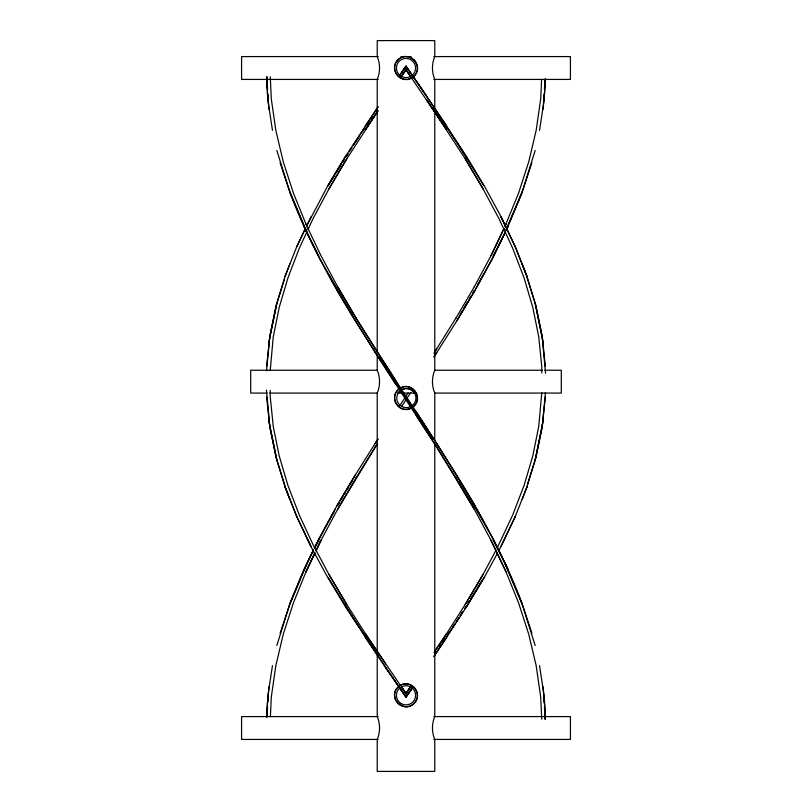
<?xml version="1.0" encoding="UTF-8"?>
<svg xmlns="http://www.w3.org/2000/svg" width="812" height="812" viewBox="0 0 812 812"><rect width="100%" height="100%" fill="white"/><g stroke="black" fill="none" stroke-linecap="round" stroke-linejoin="round"><path stroke-width="1.22" d="M541.777 392.856L538.742 426.462L532.804 455.857L524.126 485.292L512.636 515.163L497.198 547.978M541.777 372.941L541.777 366.719L538.742 336.848L532.804 307.454L524.126 278.019L512.636 248.147L498.974 218.651L482.998 188.78L465.306 158.908L483.211 189.074M266.529 370.81L269.757 336.371L275.918 306.5L285.134 276.192M545.471 392.5L542.243 426.939L536.082 456.811L526.866 487.119M270.396 716.691L271.309 697.051L275.836 665.627L283.276 634.192L293.457 602.768L306.012 571.78L314.548 553.814M541.604 79.322L540.701 98.962L536.164 130.387L528.734 161.821L518.543 193.246L504.922 226.477M266.752 716.966L267.818 696.107L272.456 665.627M545.248 79.048L544.182 99.906L539.533 130.387M266.772 716.864L267.818 697.051M544.182 98.962L545.228 79.15M266.925 716.763L267.574 706.755M267.899 701.761L268.873 686.759M543.126 109.255L544.101 94.253M544.426 89.259L545.075 79.251M266.64 366.242L269.757 337.325L276.831 303.241L284.606 278.749M527.394 484.561L535.169 460.069L542.243 425.985L545.349 397.068M268.873 342.451L276.831 303.241M535.169 460.069L543.126 420.86M276.831 645.51L289.752 604.26L303.079 572.47M535.169 150.504L522.248 191.754L508.921 223.544M280.099 633.248L290.686 601.377L303.688 569.953L313.523 549.744M531.911 162.765L521.314 194.636L506.12 230.547M289.752 264.032L284.971 276.628L296.887 246.32M522.248 499.278L527.029 486.682L515.112 516.99M289.752 604.26L307.139 563.01L313.28 550.912M506.312 229.573L522.248 191.754M303.556 571.333L312.853 551.307M506.201 229.877L508.444 224.68M306.824 232.059L299.364 248.147L288.027 277.582L279.196 307.454L273.258 336.848L270.223 370.455M307.89 229.766L313.026 218.651L329.002 188.78L346.694 158.908L328.789 189.074M305.576 228.121L296.745 246.757L305.82 227.512M306.743 225.736L327.551 186.202L345.567 156.33M316.152 550.455L320.953 540.345L315.959 550.83M314.894 553.073L305.799 572.155L315.005 552.85M474.35 286.717L491.047 255.668L503.856 228.72M316.081 550.577L320.953 540.345M491.047 255.668L504.059 228.345M505.115 226.132L506.201 223.858M307.139 224.833L310.945 216.885M501.055 546.425L515.255 516.554L498.923 550.556M314.264 548.242L318.984 538.518M505.399 231.988L492.833 257.871L475.639 289.295L456.882 320.73M506.394 229.837L508.444 225.624L506.252 230.111M314.498 547.948L335.529 508.627M505.165 232.354L493.128 257.049L475.873 288.483M314.965 547.613L318.872 539.909M493.128 256.105L504.861 233.003M496.01 550.191L482.998 574.531L465.306 604.402L483.211 574.236M320.781 540.731L337.65 509.297M497.117 553.875L484.459 577.109L466.423 606.98M319.167 538.143L336.361 506.718L355.118 475.284M328.322 521.761L334.047 511.986M337.863 505.47L339.771 502.222M341.05 500.05L342.958 496.792M344.227 494.62L345.496 492.448M346.775 490.275L348.683 487.017M349.952 484.845L352.499 480.511M356.062 477.872L337.467 509.591L375.499 446.732L355.768 478.339M455.938 318.142L474.533 286.423M460.14 314.417L462.048 311.169M463.317 308.996L467.773 301.394M469.042 299.222L470.95 295.964M472.858 292.706L474.137 290.544M477.953 284.027L483.678 274.253M336.554 506.424L355.26 475M475.446 289.59L456.74 321.014L434.085 356.823M327.764 185.907L345.739 156.036L378.321 106.595M484.246 577.403L466.261 607.274L433.679 656.715M346.663 155.965L347.962 153.844M349.901 150.667L351.85 147.48L349.231 151.712M398.154 393.079L399.961 390.917M462.099 612.644L460.15 615.831L462.769 611.598M328.322 185.623L334.859 175.027M336.168 172.905L341.395 164.43M342.694 162.309L344.004 160.197M345.963 157.01L347.922 153.833M464.728 608.411L466.037 606.3M467.996 603.113L469.306 601.002M470.605 598.88L475.832 590.405M477.141 588.284L482.369 579.809M456.08 317.857L433.892 353.291M355.423 474.817L375.093 443.565M346.531 159.203L377.996 110.787M446.407 633.979L465.469 604.108M364.811 127.271L353.179 145.358L359.401 136.101M447.189 636.04L454.72 624.337M456.08 622.205L458.821 617.952M375.398 446.915L377.438 443.768M375.296 443.322L378.006 439.14M434.664 352.185L436.704 349.038M375.296 446.976L377.336 443.829M433.984 356.884L436.704 352.692M375.195 443.382L377.915 439.19M399.808 405.614L408.06 393.038M401.879 406.122L406 399.829M407.37 397.738L410.811 392.5M362.162 131.97L364.233 128.875M366.994 124.754L369.064 121.658M371.135 118.562L372.515 116.502M375.966 111.335L377.347 109.275M377.945 110.858L365.471 129.514L377.215 112.005M434.004 652.523L446.529 633.796L434.785 651.305M434.653 654.036L436.034 651.975M439.485 646.809L440.865 644.748M442.936 641.653L445.006 638.557M447.767 634.436L449.838 631.34M452.599 627.209L454.669 624.113M456.74 621.018L458.81 617.922M365.187 125.982L377.712 107.438M434.288 655.873L446.813 637.329M410.253 75.963L406 69.771L401.057 76.978L406 69.771L406 66.178L446.813 125.982M412.384 687.865L406 697.132L406 693.478L410.943 686.333M399.616 75.445L406 66.178L426.564 96.049L406 66.178L399.595 75.506L406 66.239M401.747 76.013L406 69.832L410.243 75.952M401.747 687.348L406 693.539L410.963 686.313M401.757 687.358L406 693.539L410.253 687.297M414.079 76.074C424.899 66.117 407.878 49.106 397.921 59.936C388.034 68.908 401.696 85.473 412.384 77.465M397.921 389.933C388.978 398.022 399.514 413.744 410.395 408.548M414.079 406.081C423.965 397.098 410.304 380.544 399.616 388.542M397.921 687.236C387.101 697.193 404.122 714.205 414.079 703.375C423.965 694.402 410.304 677.847 399.616 685.846M396.895 61.113L397.86 60.007M401.199 389.983C405.533 387.131 411.897 388.613 414.516 393.079M378.169 56.586L241.57 56.586L241.57 79.424L378.169 79.424M400.945 56.586L403.473 56.586M408.527 56.586L411.055 56.586M433.831 56.586L570.43 56.586L570.43 79.424L433.831 79.424M377.478 370.242L250.705 370.242L250.705 393.079L267.189 393.079M434.522 370.242L542.284 370.242M544.811 370.242L561.295 370.242L561.295 393.079L434.522 393.079M269.716 393.079L377.478 393.079M397.758 393.079L415.511 393.079M378.169 716.59L241.57 716.59L241.57 739.427L378.169 739.427M433.831 716.59L570.43 716.59L570.43 739.427L433.831 739.427M414.14 60.007L415.105 61.113M406 69.832L446.529 129.514L426.432 99.46L465.469 159.203M400.326 685.287L365.471 633.796L385.568 663.851M401.747 687.297L406 693.478M406 697.132L385.436 667.261L406 697.072L412.405 687.805L406 697.072L365.187 637.329M395.556 382.767L416.444 413.247M426.706 96.293L466.261 156.036L484.449 186.202L500.933 216.449L515.255 246.757L527.029 276.628L536.082 306.5L542.243 336.371L545.359 366.242M385.304 667.017L345.739 607.274L327.54 577.109L311.077 546.862L296.745 516.554L284.971 486.682L275.918 456.811L269.757 426.939L266.651 397.068M447.189 128.225L433.273 107.214L459.501 146.414L483.678 185.623M378.727 356.752L433.273 439.262M364.811 635.086L378.727 656.096L352.499 616.897L328.322 577.687M375.296 349.038L436.704 443.322M399.128 389.354L375.296 352.692M400.499 391.455L436.704 446.976M416.343 411.958L456.577 474.817M395.657 384.056L355.412 321.197M395.728 380.523L355.757 317.675L375.499 349.282M416.272 415.49L436.602 446.915M395.556 381.823L416.444 414.191M447.189 127.271L466.636 158.096M364.811 636.04L345.364 605.214M346.531 604.108L365.593 633.979M436.907 443.565L475.446 506.424M375.093 352.449L336.554 289.59M456.232 478.339L436.501 446.732L474.533 509.591L455.938 477.872L474.35 509.297L491.047 540.345L505.988 571.78L518.543 602.768L528.724 634.192L536.164 665.627L540.691 697.051L541.726 719.209M456.882 475.284C481.607 515.539 504.384 557.184 521.314 601.377L531.901 633.248M355.118 320.73C330.393 280.465 307.616 238.829 290.686 194.636L280.089 162.765M328.789 574.236L346.694 604.402L329.002 574.531L313.026 544.659L299.364 515.163L287.874 485.292L279.196 455.857L273.258 426.462L270.223 396.591L270.223 390.369M337.467 286.423L356.062 318.142L337.65 286.717L320.953 255.668L305.799 223.858M459.501 480.511L493.128 538.965L508.444 570.389L493.128 539.909M318.872 256.105L303.556 225.624L318.872 257.049L352.499 315.503M475.873 507.53L483.678 521.761M328.322 274.253L336.127 288.483M504.861 224.833L501.055 216.885L515.255 246.757M307.139 538.478L310.945 546.425L296.745 516.554M491.047 540.345L506.201 572.155M522.248 604.26L504.861 563.01L522.248 604.26L535.169 645.51M289.752 191.754L307.139 233.003L289.752 191.754L276.831 150.504M306.012 224.234L293.457 193.246L283.266 161.821L275.836 130.387L271.299 98.962L270.274 76.805M515.112 246.32L527.029 276.628L522.248 264.032M296.887 516.99L284.971 486.682L289.752 499.278M527.029 277.582L535.169 303.241L542.243 337.325L545.542 373.215M266.458 390.095L269.757 425.985L276.831 460.069L284.971 485.728M535.169 303.241L543.126 342.451M268.873 420.86L276.831 460.069M539.544 665.627L544.182 696.107L545.37 719.422M266.63 76.592L267.818 99.906L272.467 130.387M543.126 686.759L544.182 703.009M544.426 706.755L545.238 719.259M266.762 76.754L267.574 89.259M267.899 94.253L268.873 109.255M544.182 697.051L545.359 719.341M266.64 76.673L267.818 98.962M434.775 108.503L434.775 79.424C431.69 72.197 431.69 63.813 434.775 56.586L434.775 40.6L377.225 40.6L377.225 56.586C380.31 63.813 380.31 72.197 377.225 79.424L377.225 352.53M434.775 111.031L434.775 370.242C431.69 377.468 431.69 385.842 434.775 393.079L434.775 440.013M434.775 443.819L434.775 716.59C431.69 723.817 431.69 732.201 434.775 739.427L434.775 771.4L377.225 771.4L377.225 739.427C380.31 732.201 380.31 723.817 377.225 716.59L377.225 654.421M377.225 355.067L377.225 370.242C380.31 377.468 380.31 385.842 377.225 393.079L377.225 651.884M401.199 76.308A9.592 9.592 0 0 0 415.592 68.005A9.592 9.592 0 0 0 401.209 59.702A9.592 9.592 0 0 0 401.199 76.308M400.286 77.891A11.419 11.419 0 0 0 417.419 68.005A11.419 11.419 0 0 0 400.296 58.119A11.419 11.419 0 0 0 400.286 77.891M401.544 406.386A9.592 9.592 0 0 0 415.927 398.083A9.592 9.592 0 0 0 401.544 389.77A9.592 9.592 0 0 0 401.544 406.386M400.296 407.898A11.419 11.419 0 0 0 417.419 398.012A11.419 11.419 0 0 0 400.296 388.116A11.419 11.419 0 0 0 400.296 407.898M401.209 703.608A9.592 9.592 0 0 0 415.592 695.305A9.592 9.592 0 0 0 401.209 687.003A9.592 9.592 0 0 0 401.209 703.608M400.296 705.192A11.419 11.419 0 0 0 417.419 695.305A11.419 11.419 0 0 0 400.296 685.419A11.419 11.419 0 0 0 400.296 705.192"/></g></svg>
